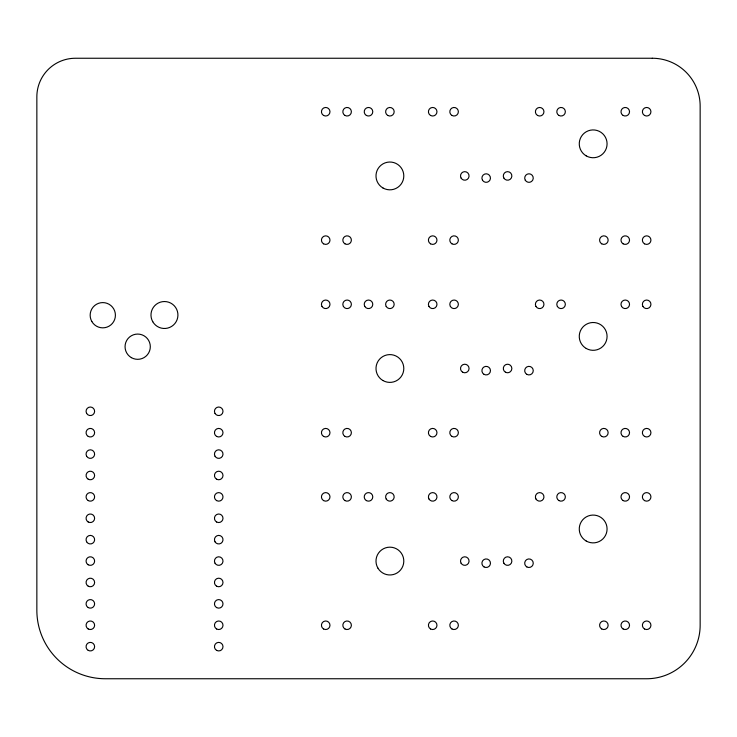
<?xml version="1.0" encoding="UTF-8"?>
<svg xmlns="http://www.w3.org/2000/svg" width="737" height="737" viewBox="0 0 737 737"><rect width="100%" height="100%" fill="white"/><g stroke="black" fill="none" stroke-linecap="round" stroke-linejoin="round"><path stroke-width="1.11" d="M652.309 58.251L75.423 58.251A38.573 38.573 0 0 0 36.85 96.823L36.85 610.254A68.504 68.504 0 0 0 105.354 678.749L646.662 678.749A53.488 53.488 0 0 0 700.15 625.262L700.15 106.091A47.841 47.841 0 0 0 652.309 58.251M586.21 155.875A13.911 13.911 0 0 0 607.076 143.835A13.911 13.911 0 0 0 586.21 131.785A13.911 13.911 0 0 0 586.21 155.875M382.945 187.972A13.911 13.911 0 0 0 403.802 175.931A13.911 13.911 0 0 0 382.945 163.881A13.911 13.911 0 0 0 382.945 187.972M586.21 348.454A13.911 13.911 0 0 0 607.076 336.404A13.911 13.911 0 0 0 586.21 324.363A13.911 13.911 0 0 0 586.21 348.454M382.945 380.541A13.911 13.911 0 0 0 403.802 368.5A13.911 13.911 0 0 0 382.945 356.459A13.911 13.911 0 0 0 382.945 380.541M586.21 541.022A13.911 13.911 0 0 0 607.076 528.973A13.911 13.911 0 0 0 586.21 516.932A13.911 13.911 0 0 0 586.21 541.022M377.851 568.024A13.911 13.911 0 0 0 401.941 568.024A13.911 13.911 0 0 0 389.901 547.167A13.911 13.911 0 0 0 377.851 568.024M91.849 321.535A12.63 12.63 0 0 0 113.719 321.535A12.63 12.63 0 0 0 102.784 302.594A12.63 12.63 0 0 0 91.849 321.535M131.37 357.638A12.63 12.63 0 0 0 150.311 346.703A12.63 12.63 0 0 0 131.37 335.759A12.63 12.63 0 0 0 131.37 357.638M152.78 321.747A13.478 13.478 0 0 0 176.125 321.747A13.478 13.478 0 0 0 164.452 301.534A13.478 13.478 0 0 0 152.78 321.747M461.076 178.068A4.284 4.284 0 0 0 468.492 178.068A4.284 4.284 0 0 0 464.789 171.647A4.284 4.284 0 0 0 461.076 178.068M482.477 180.206A4.284 4.284 0 0 0 489.884 180.206A4.284 4.284 0 0 0 486.18 173.794A4.284 4.284 0 0 0 482.477 180.206M503.868 178.068A4.284 4.284 0 0 0 511.285 178.068A4.284 4.284 0 0 0 507.581 171.647A4.284 4.284 0 0 0 503.868 178.068M525.269 180.206A4.284 4.284 0 0 0 532.685 180.206A4.284 4.284 0 0 0 528.973 173.794A4.284 4.284 0 0 0 525.269 180.206M461.076 563.206A4.284 4.284 0 0 0 468.492 563.206A4.284 4.284 0 0 0 464.789 556.794A4.284 4.284 0 0 0 461.076 563.206M484.043 566.919A4.284 4.284 0 0 0 490.464 563.206A4.284 4.284 0 0 0 484.043 559.503A4.284 4.284 0 0 0 484.043 566.919M503.868 563.206A4.284 4.284 0 0 0 511.285 563.206A4.284 4.284 0 0 0 507.581 556.794A4.284 4.284 0 0 0 503.868 563.206M526.835 566.919A4.284 4.284 0 0 0 533.256 563.206A4.284 4.284 0 0 0 526.835 559.503A4.284 4.284 0 0 0 526.835 566.919M215.02 413.429A4.284 4.284 0 0 0 222.427 413.429A4.284 4.284 0 0 0 218.723 407.017A4.284 4.284 0 0 0 215.02 413.429M216.586 436.396A4.284 4.284 0 0 0 222.998 432.693A4.284 4.284 0 0 0 216.586 428.98A4.284 4.284 0 0 0 216.586 436.396M215.02 456.231A4.284 4.284 0 0 0 222.427 456.231A4.284 4.284 0 0 0 218.723 449.81A4.284 4.284 0 0 0 215.02 456.231M216.586 479.188A4.284 4.284 0 0 0 222.998 475.485A4.284 4.284 0 0 0 216.586 471.781A4.284 4.284 0 0 0 216.586 479.188M216.586 500.589A4.284 4.284 0 0 0 222.998 496.876A4.284 4.284 0 0 0 216.586 493.173A4.284 4.284 0 0 0 216.586 500.589M216.586 521.98A4.284 4.284 0 0 0 222.998 518.277A4.284 4.284 0 0 0 216.586 514.573A4.284 4.284 0 0 0 216.586 521.98M215.02 541.815A4.284 4.284 0 0 0 222.427 541.815A4.284 4.284 0 0 0 218.723 535.394A4.284 4.284 0 0 0 215.02 541.815M215.02 563.206A4.284 4.284 0 0 0 222.427 563.206A4.284 4.284 0 0 0 218.723 556.794A4.284 4.284 0 0 0 215.02 563.206M216.586 586.173A4.284 4.284 0 0 0 222.998 582.47A4.284 4.284 0 0 0 216.586 578.766A4.284 4.284 0 0 0 216.586 586.173M216.586 607.574A4.284 4.284 0 0 0 222.998 603.861A4.284 4.284 0 0 0 216.586 600.158A4.284 4.284 0 0 0 216.586 607.574M216.586 628.965A4.284 4.284 0 0 0 222.998 625.262A4.284 4.284 0 0 0 216.586 621.558A4.284 4.284 0 0 0 216.586 628.965M216.586 650.366A4.284 4.284 0 0 0 222.998 646.662A4.284 4.284 0 0 0 216.586 642.95A4.284 4.284 0 0 0 216.586 650.366M88.2 650.366A4.284 4.284 0 0 0 94.622 646.662A4.284 4.284 0 0 0 88.2 642.95A4.284 4.284 0 0 0 88.2 650.366M88.2 628.965A4.284 4.284 0 0 0 94.622 625.262A4.284 4.284 0 0 0 88.2 621.558A4.284 4.284 0 0 0 88.2 628.965M88.2 607.574A4.284 4.284 0 0 0 94.622 603.861A4.284 4.284 0 0 0 88.2 600.158A4.284 4.284 0 0 0 88.2 607.574M88.2 586.173A4.284 4.284 0 0 0 94.622 582.47A4.284 4.284 0 0 0 88.2 578.766A4.284 4.284 0 0 0 88.2 586.173M88.2 564.782A4.284 4.284 0 0 0 94.622 561.069A4.284 4.284 0 0 0 88.2 557.365A4.284 4.284 0 0 0 88.2 564.782M86.634 541.815A4.284 4.284 0 0 0 94.05 541.815A4.284 4.284 0 0 0 90.338 535.394A4.284 4.284 0 0 0 86.634 541.815M88.2 521.98A4.284 4.284 0 0 0 94.622 518.277A4.284 4.284 0 0 0 88.2 514.573A4.284 4.284 0 0 0 88.2 521.98M88.2 500.589A4.284 4.284 0 0 0 94.622 496.876A4.284 4.284 0 0 0 88.2 493.173A4.284 4.284 0 0 0 88.2 500.589M88.2 479.188A4.284 4.284 0 0 0 94.622 475.485A4.284 4.284 0 0 0 88.2 471.781A4.284 4.284 0 0 0 88.2 479.188M86.634 456.231A4.284 4.284 0 0 0 94.05 456.231A4.284 4.284 0 0 0 90.338 449.81A4.284 4.284 0 0 0 86.634 456.231M88.2 436.396A4.284 4.284 0 0 0 94.622 432.693A4.284 4.284 0 0 0 88.2 428.98A4.284 4.284 0 0 0 88.2 436.396M86.634 413.429A4.284 4.284 0 0 0 94.05 413.429A4.284 4.284 0 0 0 90.338 407.017A4.284 4.284 0 0 0 86.634 413.429M462.643 372.203A4.284 4.284 0 0 0 469.064 368.5A4.284 4.284 0 0 0 462.643 364.797A4.284 4.284 0 0 0 462.643 372.203M484.043 374.35A4.284 4.284 0 0 0 490.464 370.637A4.284 4.284 0 0 0 484.043 366.934A4.284 4.284 0 0 0 484.043 374.35M505.444 372.203A4.284 4.284 0 0 0 511.856 368.5A4.284 4.284 0 0 0 505.444 364.797A4.284 4.284 0 0 0 505.444 372.203M526.835 374.35A4.284 4.284 0 0 0 533.256 370.637A4.284 4.284 0 0 0 526.835 366.934A4.284 4.284 0 0 0 526.835 374.35M323.571 115.442A4.284 4.284 0 0 0 329.983 111.738A4.284 4.284 0 0 0 323.571 108.035A4.284 4.284 0 0 0 323.571 115.442M344.962 115.442A4.284 4.284 0 0 0 351.383 111.738A4.284 4.284 0 0 0 344.962 108.035A4.284 4.284 0 0 0 344.962 115.442M387.754 115.442A4.284 4.284 0 0 0 394.175 111.738A4.284 4.284 0 0 0 387.754 108.035A4.284 4.284 0 0 0 387.754 115.442M366.363 115.442A4.284 4.284 0 0 0 372.784 111.738A4.284 4.284 0 0 0 366.363 108.035A4.284 4.284 0 0 0 366.363 115.442M644.516 243.827A4.284 4.284 0 0 0 650.937 240.124A4.284 4.284 0 0 0 644.516 236.411A4.284 4.284 0 0 0 644.516 243.827M537.531 115.442A4.284 4.284 0 0 0 543.952 111.738A4.284 4.284 0 0 0 537.531 108.035A4.284 4.284 0 0 0 537.531 115.442M623.124 115.442A4.284 4.284 0 0 0 629.536 111.738A4.284 4.284 0 0 0 623.124 108.035A4.284 4.284 0 0 0 623.124 115.442M601.724 243.827A4.284 4.284 0 0 0 608.145 240.124A4.284 4.284 0 0 0 601.724 236.411A4.284 4.284 0 0 0 601.724 243.827M323.571 243.827A4.284 4.284 0 0 0 329.983 240.124A4.284 4.284 0 0 0 323.571 236.411A4.284 4.284 0 0 0 323.571 243.827M644.516 115.442A4.284 4.284 0 0 0 650.937 111.738A4.284 4.284 0 0 0 644.516 108.035A4.284 4.284 0 0 0 644.516 115.442M451.947 243.827A4.284 4.284 0 0 0 458.368 240.124A4.284 4.284 0 0 0 451.947 236.411A4.284 4.284 0 0 0 451.947 243.827M558.932 115.442A4.284 4.284 0 0 0 565.353 111.738A4.284 4.284 0 0 0 558.932 108.035A4.284 4.284 0 0 0 558.932 115.442M344.962 243.827A4.284 4.284 0 0 0 351.383 240.124A4.284 4.284 0 0 0 344.962 236.411A4.284 4.284 0 0 0 344.962 243.827M430.546 115.442A4.284 4.284 0 0 0 436.967 111.738A4.284 4.284 0 0 0 430.546 108.035A4.284 4.284 0 0 0 430.546 115.442M451.947 115.442A4.284 4.284 0 0 0 458.368 111.738A4.284 4.284 0 0 0 451.947 108.035A4.284 4.284 0 0 0 451.947 115.442M430.546 243.827A4.284 4.284 0 0 0 436.967 240.124A4.284 4.284 0 0 0 430.546 236.411A4.284 4.284 0 0 0 430.546 243.827M623.124 243.827A4.284 4.284 0 0 0 629.536 240.124A4.284 4.284 0 0 0 623.124 236.411A4.284 4.284 0 0 0 623.124 243.827M322.005 306.454A4.284 4.284 0 0 0 329.411 306.454A4.284 4.284 0 0 0 325.708 300.033A4.284 4.284 0 0 0 322.005 306.454M343.396 306.454A4.284 4.284 0 0 0 350.812 306.454A4.284 4.284 0 0 0 347.099 300.033A4.284 4.284 0 0 0 343.396 306.454M386.188 306.454A4.284 4.284 0 0 0 393.604 306.454A4.284 4.284 0 0 0 389.901 300.033A4.284 4.284 0 0 0 386.188 306.454M364.797 306.454A4.284 4.284 0 0 0 372.203 306.454A4.284 4.284 0 0 0 368.5 300.033A4.284 4.284 0 0 0 364.797 306.454M644.516 436.396A4.284 4.284 0 0 0 650.937 432.693A4.284 4.284 0 0 0 644.516 428.98A4.284 4.284 0 0 0 644.516 436.396M535.965 306.454A4.284 4.284 0 0 0 543.381 306.454A4.284 4.284 0 0 0 539.677 300.033A4.284 4.284 0 0 0 535.965 306.454M621.558 306.454A4.284 4.284 0 0 0 628.965 306.454A4.284 4.284 0 0 0 625.262 300.033A4.284 4.284 0 0 0 621.558 306.454M601.724 436.396A4.284 4.284 0 0 0 608.145 432.693A4.284 4.284 0 0 0 601.724 428.98A4.284 4.284 0 0 0 601.724 436.396M323.571 436.396A4.284 4.284 0 0 0 329.983 432.693A4.284 4.284 0 0 0 323.571 428.98A4.284 4.284 0 0 0 323.571 436.396M642.95 306.454A4.284 4.284 0 0 0 650.366 306.454A4.284 4.284 0 0 0 646.662 300.033A4.284 4.284 0 0 0 642.95 306.454M451.947 436.396A4.284 4.284 0 0 0 458.368 432.693A4.284 4.284 0 0 0 451.947 428.98A4.284 4.284 0 0 0 451.947 436.396M557.365 306.454A4.284 4.284 0 0 0 564.782 306.454A4.284 4.284 0 0 0 561.069 300.033A4.284 4.284 0 0 0 557.365 306.454M344.962 436.396A4.284 4.284 0 0 0 351.383 432.693A4.284 4.284 0 0 0 344.962 428.98A4.284 4.284 0 0 0 344.962 436.396M428.98 306.454A4.284 4.284 0 0 0 436.396 306.454A4.284 4.284 0 0 0 432.693 300.033A4.284 4.284 0 0 0 428.98 306.454M450.381 306.454A4.284 4.284 0 0 0 457.797 306.454A4.284 4.284 0 0 0 454.084 300.033A4.284 4.284 0 0 0 450.381 306.454M430.546 436.396A4.284 4.284 0 0 0 436.967 432.693A4.284 4.284 0 0 0 430.546 428.98A4.284 4.284 0 0 0 430.546 436.396M623.124 436.396A4.284 4.284 0 0 0 629.536 432.693A4.284 4.284 0 0 0 623.124 428.98A4.284 4.284 0 0 0 623.124 436.396M323.571 500.589A4.284 4.284 0 0 0 329.983 496.876A4.284 4.284 0 0 0 323.571 493.173A4.284 4.284 0 0 0 323.571 500.589M344.962 500.589A4.284 4.284 0 0 0 351.383 496.876A4.284 4.284 0 0 0 344.962 493.173A4.284 4.284 0 0 0 344.962 500.589M386.188 499.023A4.284 4.284 0 0 0 393.604 499.023A4.284 4.284 0 0 0 389.901 492.602A4.284 4.284 0 0 0 386.188 499.023M366.363 500.589A4.284 4.284 0 0 0 372.784 496.876A4.284 4.284 0 0 0 366.363 493.173A4.284 4.284 0 0 0 366.363 500.589M644.516 628.965A4.284 4.284 0 0 0 650.937 625.262A4.284 4.284 0 0 0 644.516 621.558A4.284 4.284 0 0 0 644.516 628.965M535.965 499.023A4.284 4.284 0 0 0 543.381 499.023A4.284 4.284 0 0 0 539.677 492.602A4.284 4.284 0 0 0 535.965 499.023M623.124 500.589A4.284 4.284 0 0 0 629.536 496.876A4.284 4.284 0 0 0 623.124 493.173A4.284 4.284 0 0 0 623.124 500.589M601.724 628.965A4.284 4.284 0 0 0 608.145 625.262A4.284 4.284 0 0 0 601.724 621.558A4.284 4.284 0 0 0 601.724 628.965M323.571 628.965A4.284 4.284 0 0 0 329.983 625.262A4.284 4.284 0 0 0 323.571 621.558A4.284 4.284 0 0 0 323.571 628.965M644.516 500.589A4.284 4.284 0 0 0 650.937 496.876A4.284 4.284 0 0 0 644.516 493.173A4.284 4.284 0 0 0 644.516 500.589M451.947 628.965A4.284 4.284 0 0 0 458.368 625.262A4.284 4.284 0 0 0 451.947 621.558A4.284 4.284 0 0 0 451.947 628.965M558.932 500.589A4.284 4.284 0 0 0 565.353 496.876A4.284 4.284 0 0 0 558.932 493.173A4.284 4.284 0 0 0 558.932 500.589M344.962 628.965A4.284 4.284 0 0 0 351.383 625.262A4.284 4.284 0 0 0 344.962 621.558A4.284 4.284 0 0 0 344.962 628.965M428.98 499.023A4.284 4.284 0 0 0 436.396 499.023A4.284 4.284 0 0 0 432.693 492.602A4.284 4.284 0 0 0 428.98 499.023M451.947 500.589A4.284 4.284 0 0 0 458.368 496.876A4.284 4.284 0 0 0 451.947 493.173A4.284 4.284 0 0 0 451.947 500.589M430.546 628.965A4.284 4.284 0 0 0 436.967 625.262A4.284 4.284 0 0 0 430.546 621.558A4.284 4.284 0 0 0 430.546 628.965M623.124 628.965A4.284 4.284 0 0 0 629.536 625.262A4.284 4.284 0 0 0 623.124 621.558A4.284 4.284 0 0 0 623.124 628.965"/></g></svg>
